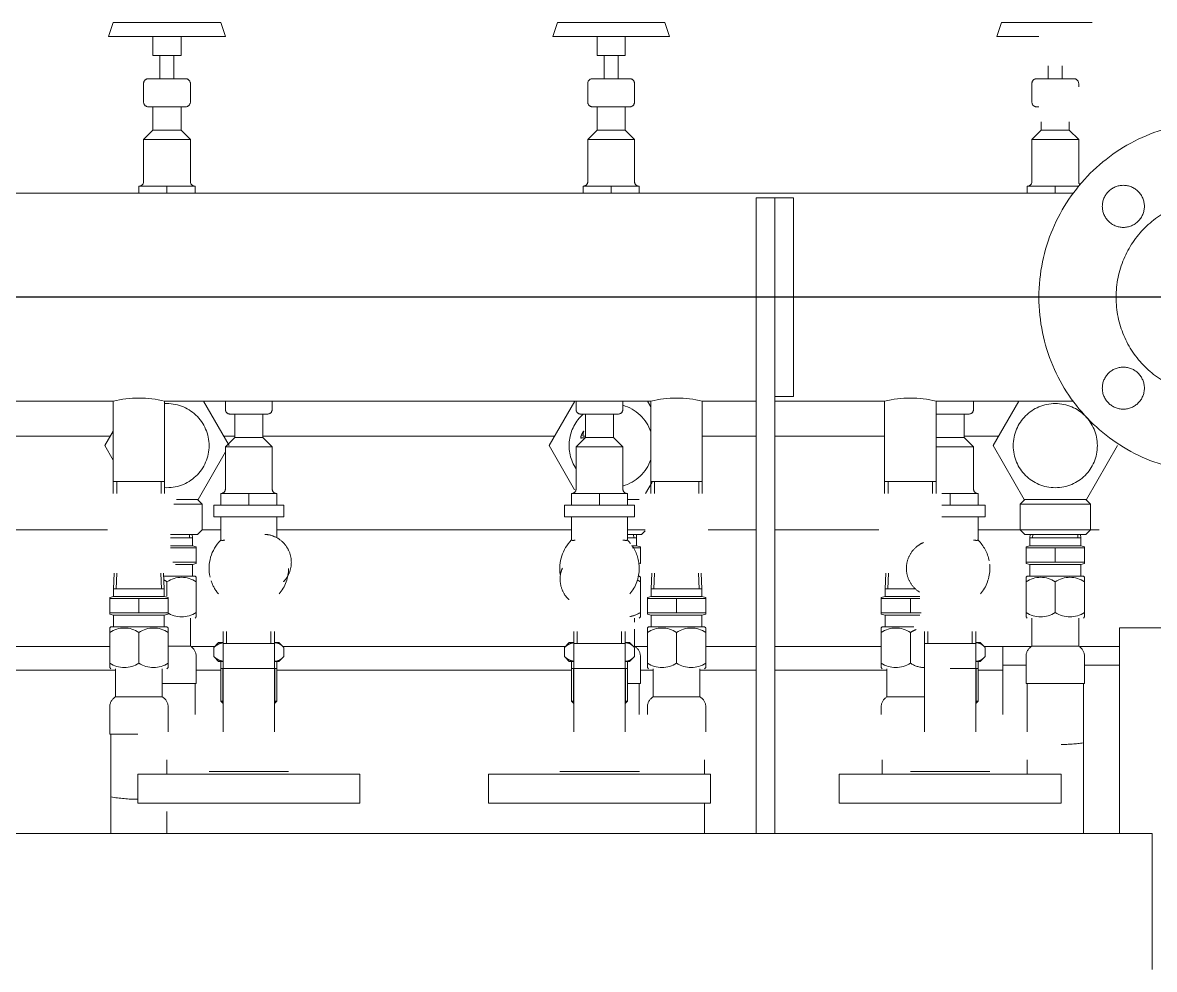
# Model space of a CAD drawing. Extents: x -681219 to -550379, y -242630 to -158199.
# Drawn here: x -643660.6 to -643176.4, y -213594.8 to -213189.7 of the extents above; entities that cross this region are included whole.
import ezdxf
from ezdxf.lldxf.tags import DXFTag

# ---------------------------------------------------------------- set-up
doc = ezdxf.new("R2010")
doc.units = 0
doc.header["$LTSCALE"] = 1000
doc.linetypes.add('DASHED2', pattern=[9.525, 6.35, -3.175])
doc.layers.get('0').update_dxf_attribs({"linetype": 'CONTINUOUS'})
doc.layers.add('center', color=253, linetype='CENTER2')
doc.layers.add('future', color=4, linetype='DASHED2', lineweight=0)
tags = doc.linetypes.add('CENTER2', pattern=[28.575, 19.05, -3.175, 3.175, -3.175]).pattern_tags.tags
tags[10:11] = [DXFTag(74, 4), DXFTag(75, 0), DXFTag(340, '0'), DXFTag(46, 0.0), DXFTag(50, 0.0), DXFTag(44, 0.0), DXFTag(45, 0.0)]
tags[8:9] = [DXFTag(74, 4), DXFTag(75, 0), DXFTag(340, '0'), DXFTag(46, 0.0), DXFTag(50, 0.0), DXFTag(44, 0.0), DXFTag(45, 0.0)]
tags[6:7] = [DXFTag(74, 4), DXFTag(75, 0), DXFTag(340, '0'), DXFTag(46, 0.0), DXFTag(50, 0.0), DXFTag(44, 0.0), DXFTag(45, 0.0)]
tags[4:5] = [DXFTag(74, 4), DXFTag(75, 0), DXFTag(340, '0'), DXFTag(46, 0.0), DXFTag(50, 0.0), DXFTag(44, 0.0), DXFTag(45, 0.0)]

# ---------------------------------------------------------------- blocks, each defined once
blk = doc.blocks.new('*U47')
at = {"color": 0, "linetype": 'ByBlock', "lineweight": -2}
for p, q in [((1778.14, -375.4), (1778.14, -321.91)), ((1778.14, -380), (1778.14, -375.4)), ((1778.14, -380), (788.14, -380)), ((1332.64, -397.01), (1332.64, -380.02)), ((1356.64, -380.02), (1356.64, -389.44)), ((1586.64, -380.02), (1586.64, -393.02)), ((1608.64, -642), (1608.64, -380)), ((1616.64, -642), (1616.64, -380)), ((1748.64, -380.03), (1748.64, -420.31)), ((1764.14, -380), (1764.14, -463.33)), ((1332.64, -422.5), (1332.64, -395.7)), ((1344.14, -393), (1439.14, -393)), ((1344.14, -405.5), (1344.14, -393)), ((1439.14, -393), (1439.14, -405.5)), ((1494.14, -393), (1589.14, -393)), ((1494.14, -405.5), (1494.14, -393)), ((1589.14, -393), (1589.14, -405.5)), ((1644.14, -393), (1739.14, -393)), ((1644.14, -405.5), (1644.14, -393)), ((1739.14, -393), (1739.14, -405.5)), ((1344.14, -405.5), (1439.14, -405.5)), ((1356.64, -405.5), (1356.64, -411.5)), ((1408.62, -406.5), (1374.66, -406.5)), ((1494.14, -405.5), (1589.14, -405.5)), ((1558.72, -406.5), (1524.66, -406.5)), ((1586.64, -405.5), (1586.64, -411.5)), ((1644.14, -405.5), (1739.14, -405.5)), ((1662.64, -411.5), (1662.64, -405.5)), ((1708.62, -406.5), (1674.66, -406.5)), ((1724.64, -411.52), (1724.64, -405.52)), ((1748.64, -418.81), (1748.64, -444.2)), ((1332.14, -422.5), (1344.14, -422.5)), ((1332.14, -434.17), (1332.14, -422.5)), ((1357.14, -423.5), (1357.14, -434.17)), ((1380.64, -466.5), (1380.64, -423.5)), ((1402.64, -423.5), (1402.64, -466.5)), ((1530.64, -466.5), (1530.64, -423.5)), ((1552.64, -423.5), (1552.64, -466.5)), ((1587.14, -423.5), (1587.14, -434.17)), ((1680.64, -466.5), (1680.64, -423.5)), ((1702.64, -423.5), (1702.64, -466.5)), ((1724.64, -444.2), (1724.64, -423.5)), ((1368.64, -431), (1368.64, -444.2)), ((1379.64, -436.7), (1380.64, -435.7)), ((1402.64, -435.7), (1403.64, -436.7)), ((1529.64, -436.7), (1530.64, -435.7)), ((1552.64, -435.7), (1553.64, -436.7)), ((1558.64, -431), (1558.64, -444.2)), ((1562.14, -434.17), (1562.14, -431)), ((1662.14, -434.17), (1662.14, -431)), ((1702.64, -435.7), (1703.64, -436.7)), ((1714.14, -439.26), (1714.14, -431)), ((1334.64, -438.5), (1354.64, -438.5)), ((1334.64, -450.5), (1334.64, -438.5)), ((1354.64, -438.5), (1354.64, -450.5)), ((1379.64, -436.7), (1380.64, -436.7)), ((1379.64, -453.7), (1379.64, -436.7)), ((1380.56, -435.78), (1380.56, -450.7)), ((1402.64, -436.7), (1403.64, -436.7)), ((1402.72, -435.78), (1402.72, -450.7)), ((1403.64, -436.7), (1403.64, -453.7)), ((1529.64, -436.7), (1530.64, -436.7)), ((1529.64, -453.7), (1529.64, -436.7)), ((1530.56, -435.78), (1530.56, -450.7)), ((1552.64, -436.7), (1553.64, -436.7)), ((1552.72, -435.78), (1552.72, -450.7)), ((1553.64, -436.7), (1553.64, -453.7)), ((1564.64, -438.5), (1584.64, -438.5)), ((1564.64, -450.5), (1564.64, -438.5)), ((1584.64, -438.5), (1584.64, -450.5)), ((1664.64, -438.5), (1680.64, -438.5)), ((1664.64, -450.5), (1664.64, -438.5)), ((1702.64, -436.7), (1703.64, -436.7)), ((1702.72, -435.78), (1702.72, -450.7)), ((1703.64, -436.7), (1703.64, -453.7)), ((1714.14, -452), (1714.14, -439.26)), ((1354.64, -444.2), (1369.14, -444.2)), ((1369.14, -444.2), (1369.14, -455.87)), ((1553.64, -444.2), (1559.14, -444.2)), ((1559.14, -444.2), (1559.14, -455.87)), ((1724.14, -444.2), (1749.14, -444.2)), ((1724.14, -455.87), (1724.14, -444.2)), ((1749.14, -444.2), (1749.14, -455.87)), ((1254.64, -450), (1334.64, -450)), ((1369.14, -450), (1379.64, -450)), ((1403.64, -450), (1529.64, -450)), ((1559.14, -450), (1564.64, -450)), ((1584.64, -450), (1608.64, -450)), ((1616.64, -450), (1664.64, -450)), ((1703.64, -450), (1714.14, -450)), ((1332.14, -451), (1332.64, -450.5)), ((1332.14, -452.93), (1332.14, -451.03)), ((1332.14, -452.93), (1332.14, -466.07)), ((1344.64, -452.93), (1344.64, -466.07)), ((1356.64, -450.5), (1357.14, -451)), ((1357.14, -452.93), (1357.14, -451)), ((1357.14, -452.93), (1357.14, -466.07)), ((1377.01, -455.43), (1378.74, -453.7)), ((1378.74, -453.7), (1380.64, -453.7)), ((1403.64, -450.7), (1379.64, -450.7)), ((1402.64, -453.7), (1404.54, -453.7)), ((1404.54, -453.7), (1406.63, -455.79)), ((1527.01, -455.43), (1528.74, -453.7)), ((1528.74, -453.7), (1530.64, -453.7)), ((1553.64, -450.7), (1529.64, -450.7)), ((1552.64, -453.7), (1554.54, -453.7)), ((1554.54, -453.7), (1556.63, -455.79)), ((1562.14, -451), (1562.64, -450.5)), ((1562.14, -452.93), (1562.14, -451.03)), ((1562.14, -452.93), (1562.14, -466.07)), ((1574.64, -452.93), (1574.64, -466.07)), ((1586.64, -450.5), (1587.14, -451)), ((1587.14, -452.93), (1587.14, -451)), ((1587.14, -452.93), (1587.14, -466.07)), ((1662.14, -451), (1662.64, -450.5)), ((1662.14, -452.93), (1662.14, -451.03)), ((1662.14, -452.93), (1662.14, -466.07)), ((1674.64, -452.93), (1674.64, -466.07)), ((1703.64, -450.7), (1691.64, -450.7)), ((1702.64, -453.7), (1704.54, -453.7)), ((1704.54, -453.7), (1706.63, -455.79)), ((1714.14, -452), (1714.14, -460)), ((1724.14, -452), (1714.14, -452)), ((1764.14, -452), (1749.14, -452)), ((1376.65, -455.81), (1376.65, -459.59)), ((1378.74, -461.7), (1376.65, -459.61)), ((1406.63, -459.59), (1406.63, -455.81)), ((1526.65, -455.81), (1526.65, -459.59)), ((1528.74, -461.7), (1526.65, -459.61)), ((1556.63, -459.59), (1556.63, -455.81)), ((1706.63, -459.59), (1706.63, -455.81)), ((1257.14, -460), (1332.14, -460)), ((1357.14, -460.2), (1366.64, -460.2)), ((1366.64, -460.2), (1366.64, -472.2)), ((1366.96, -460), (1377.04, -460)), ((1378.74, -461.7), (1380.64, -461.7)), ((1380.64, -461.3), (1402.64, -461.3)), ((1382.17, -466.5), (1382.17, -461.3)), ((1401.11, -466.5), (1401.11, -461.3)), ((1402.64, -461.7), (1404.54, -461.7)), ((1406.3, -459.94), (1404.54, -461.7)), ((1406.24, -460), (1527.04, -460)), ((1528.74, -461.7), (1530.64, -461.7)), ((1530.64, -461.3), (1552.64, -461.3)), ((1532.17, -466.5), (1532.17, -461.3)), ((1551.11, -466.5), (1551.11, -461.3)), ((1552.64, -461.7), (1554.54, -461.7)), ((1556.3, -459.94), (1554.54, -461.7)), ((1556.64, -460.2), (1556.64, -467.5)), ((1556.96, -460), (1562.14, -460)), ((1587.14, -460), (1608.64, -460)), ((1616.64, -460), (1662.14, -460)), ((1680.64, -461.3), (1702.64, -461.3)), ((1682.17, -466.5), (1682.17, -461.3)), ((1701.11, -466.5), (1701.11, -461.3)), ((1702.64, -461.7), (1704.54, -461.7)), ((1706.3, -459.94), (1704.54, -461.7)), ((1706.24, -460), (1726.32, -460)), ((1726.32, -460), (1714.14, -460)), ((1726.64, -460.2), (1746.64, -460.2)), ((1726.64, -472.2), (1726.64, -460.2)), ((1746.64, -460.2), (1746.64, -472.2)), ((1764.14, -460), (1746.96, -460)), ((1764.14, -463.33), (1764.14, -468)), ((1332.14, -466.07), (1332.14, -468)), ((1332.64, -468.5), (1332.14, -468)), ((1356.64, -468.5), (1332.64, -468.5)), ((1333.79, -473.5), (1333.79, -468.5)), ((1355.49, -468.5), (1355.49, -473.5)), ((1357.14, -468), (1356.64, -468.5)), ((1357.14, -466.07), (1357.14, -467.97)), ((1562.14, -466.07), (1562.14, -468)), ((1562.64, -468.5), (1562.14, -468)), ((1586.64, -468.5), (1562.64, -468.5)), ((1563.79, -473.5), (1563.79, -468.5)), ((1585.49, -468.5), (1585.49, -473.5)), ((1587.14, -468), (1586.64, -468.5)), ((1587.14, -466.07), (1587.14, -467.97)), ((1662.14, -466.07), (1662.14, -468)), ((1662.64, -468.5), (1662.14, -468)), ((1676.19, -468.5), (1662.64, -468.5)), ((1663.79, -473.5), (1663.79, -468.5)), ((1764.14, -468), (1864.14, -468)), ((1332.14, -473.94), (1333.79, -473.5)), ((1332.14, -474.46), (1332.14, -473.94)), ((1333.79, -473.5), (1355.49, -473.5)), ((1355.49, -473.5), (1357.14, -473.94)), ((1357.14, -474.46), (1357.14, -473.94)), ((1368.64, -472.2), (1369.14, -472.7)), ((1369.14, -472.7), (1369.14, -474.63)), ((1556.64, -470.5), (1556.64, -472.2)), ((1558.64, -472.2), (1559.14, -472.7)), ((1559.14, -474.63), (1559.14, -472.7)), ((1562.14, -473.94), (1563.79, -473.5)), ((1562.14, -474.46), (1562.14, -473.94)), ((1563.79, -473.5), (1585.49, -473.5)), ((1585.49, -473.5), (1587.14, -473.94)), ((1587.14, -474.46), (1587.14, -473.94)), ((1662.14, -473.94), (1663.79, -473.5)), ((1662.14, -474.46), (1662.14, -473.94)), ((1663.79, -473.5), (1678.64, -473.5)), ((1724.14, -472.7), (1724.64, -472.2)), ((1724.14, -474.63), (1724.14, -472.7)), ((1748.64, -472.2), (1749.14, -472.7)), ((1749.14, -474.63), (1749.14, -472.7)), ((1332.14, -474.46), (1332.14, -480.54)), ((1332.14, -474.46), (1344.64, -474.46)), ((1344.64, -474.46), (1344.64, -480.54)), ((1344.64, -474.46), (1357.14, -474.46)), ((1357.14, -474.46), (1357.14, -480.54)), ((1369.14, -487.77), (1369.14, -474.63)), ((1559.14, -487.77), (1559.14, -474.63)), ((1562.14, -474.46), (1562.14, -480.54)), ((1562.14, -474.46), (1574.64, -474.46)), ((1574.64, -474.46), (1574.64, -480.54)), ((1574.64, -474.46), (1587.14, -474.46)), ((1587.14, -474.46), (1587.14, -480.54)), ((1662.14, -474.46), (1662.14, -480.54)), ((1662.14, -474.46), (1674.64, -474.46)), ((1674.64, -474.46), (1674.64, -480.54)), ((1674.64, -474.46), (1679.33, -474.46)), ((1724.14, -474.63), (1724.14, -487.77)), ((1736.64, -487.77), (1736.64, -474.63)), ((1749.14, -487.77), (1749.14, -474.63)), ((1332.14, -481.06), (1332.14, -480.54)), ((1344.64, -480.54), (1332.14, -480.54)), ((1333.79, -481.5), (1332.14, -481.06)), ((1333.79, -481.5), (1355.49, -481.5)), ((1333.79, -484.8), (1333.79, -481.5)), ((1357.14, -480.54), (1344.64, -480.54)), ((1357.14, -481.06), (1355.49, -481.5)), ((1355.49, -481.5), (1355.49, -484.8)), ((1356.64, -487.77), (1356.64, -481.58)), ((1357.14, -480.54), (1357.14, -481.06)), ((1562.14, -481.06), (1562.14, -480.54)), ((1574.64, -480.54), (1562.14, -480.54)), ((1563.79, -481.5), (1562.14, -481.06)), ((1563.79, -481.5), (1585.49, -481.5)), ((1563.79, -484.8), (1563.79, -481.5)), ((1587.14, -480.54), (1574.64, -480.54)), ((1587.14, -481.06), (1585.49, -481.5)), ((1585.49, -481.5), (1585.49, -484.8)), ((1587.14, -480.54), (1587.14, -481.06)), ((1662.14, -481.06), (1662.14, -480.54)), ((1674.64, -480.54), (1662.14, -480.54)), ((1663.79, -481.5), (1662.14, -481.06)), ((1663.79, -481.5), (1678.64, -481.5)), ((1663.79, -484.8), (1663.79, -481.5)), ((1678.64, -480.54), (1674.64, -480.54)), ((1355.49, -484.8), (1333.79, -484.8)), ((1334.08, -491.5), (1333.79, -484.8)), ((1335.24, -491.45), (1334.95, -484.8)), ((1354.04, -491.45), (1354.33, -484.8)), ((1355.49, -484.8), (1355.2, -491.5)), ((1369.14, -487.77), (1369.14, -489.7)), ((1559.14, -487.77), (1559.14, -489.7)), ((1585.49, -484.8), (1563.79, -484.8)), ((1564.08, -491.5), (1563.79, -484.8)), ((1565.24, -491.45), (1564.95, -484.8)), ((1584.04, -491.45), (1584.33, -484.8)), ((1585.49, -484.8), (1585.2, -491.5)), ((1676.95, -484.8), (1663.79, -484.8)), ((1664.08, -491.5), (1663.79, -484.8)), ((1665.24, -491.45), (1664.95, -484.8)), ((1724.14, -487.77), (1724.14, -489.7)), ((1749.14, -487.77), (1749.14, -489.7)), ((1355.26, -490.2), (1368.64, -490.2)), ((1367.49, -490.2), (1367.49, -495.2)), ((1369.14, -489.7), (1368.64, -490.2)), ((1558.32, -490.2), (1558.64, -490.2)), ((1559.14, -489.7), (1558.64, -490.2)), ((1724.64, -490.2), (1724.14, -489.7)), ((1724.64, -490.2), (1748.64, -490.2)), ((1725.79, -495.2), (1725.79, -490.2)), ((1747.49, -490.2), (1747.49, -495.2)), ((1749.14, -489.7), (1748.64, -490.2)), ((1359.2, -496.16), (1369.14, -496.16)), ((1360.33, -495.2), (1367.49, -495.2)), ((1367.49, -495.2), (1369.14, -495.64)), ((1369.14, -496.16), (1369.14, -495.64)), ((1369.14, -502.24), (1369.14, -496.16)), ((1558.53, -495.48), (1559.14, -495.64)), ((1559.14, -496.16), (1559.14, -495.64)), ((1559.14, -502.24), (1559.14, -496.16)), ((1724.14, -495.64), (1725.79, -495.2)), ((1724.14, -495.64), (1724.14, -496.16)), ((1724.14, -496.16), (1736.64, -496.16)), ((1724.14, -496.16), (1724.14, -502.24)), ((1725.79, -495.2), (1747.49, -495.2)), ((1736.64, -496.16), (1749.14, -496.16)), ((1736.64, -502.24), (1736.64, -496.16)), ((1747.49, -495.2), (1749.14, -495.64)), ((1749.14, -496.16), (1749.14, -495.64)), ((1749.14, -502.24), (1749.14, -496.16)), ((1369.14, -502.24), (1358.14, -502.24)), ((1358.14, -503.2), (1367.49, -503.2)), ((1369.14, -502.76), (1367.49, -503.2)), ((1367.49, -503.2), (1367.49, -506.5)), ((1369.14, -502.24), (1369.14, -502.76)), ((1555.41, -503.2), (1557.49, -503.2)), ((1559.14, -502.24), (1555.74, -502.24)), ((1559.14, -502.76), (1557.49, -503.2)), ((1557.49, -503.2), (1557.49, -506.5)), ((1559.14, -502.24), (1559.14, -502.76)), ((1724.14, -502.24), (1724.14, -502.76)), ((1736.64, -502.24), (1724.14, -502.24)), ((1725.79, -503.2), (1724.14, -502.76)), ((1725.79, -503.2), (1747.49, -503.2)), ((1725.79, -506.5), (1725.79, -503.2)), ((1749.14, -502.24), (1736.64, -502.24)), ((1749.14, -502.76), (1747.49, -503.2)), ((1747.49, -503.2), (1747.49, -506.5)), ((1749.14, -502.24), (1749.14, -502.76)), ((1367.49, -506.5), (1358.14, -506.5)), ((1369.64, -508), (1358.14, -508)), ((1366.27, -507.95), (1366.33, -506.5)), ((1367.49, -506.5), (1367.43, -508)), ((1369.64, -508), (1371.64, -510)), ((1379.64, -515.5), (1379.64, -505.54)), ((1403.64, -506.49), (1403.64, -515.5)), ((1529.64, -515.5), (1529.64, -505.54)), ((1553.64, -505.53), (1553.64, -515.5)), ((1557.49, -506.5), (1553.64, -506.5)), ((1559.64, -508), (1553.64, -508)), ((1556.27, -507.95), (1556.33, -506.5)), ((1557.49, -506.5), (1557.43, -508)), ((1559.64, -508), (1561.14, -509.5)), ((1703.64, -505.53), (1703.64, -515.5)), ((1721.64, -510), (1723.64, -508)), ((1749.64, -508), (1723.64, -508)), ((1747.49, -506.5), (1725.79, -506.5)), ((1725.86, -508), (1725.79, -506.5)), ((1727.02, -507.95), (1726.95, -506.5)), ((1746.27, -507.95), (1746.33, -506.5)), ((1747.49, -506.5), (1747.43, -508)), ((1749.64, -508), (1751.64, -510)), ((1258.14, -510), (1331.14, -510)), ((1371.64, -510), (1379.64, -510)), ((1371.64, -510), (1371.64, -521)), ((1403.64, -510), (1529.64, -510)), ((1553.64, -510), (1561.14, -510)), ((1588.14, -510), (1608.64, -510)), ((1616.64, -510), (1661.14, -510)), ((1703.64, -510), (1721.64, -510)), ((1721.64, -510), (1751.64, -510)), ((1721.64, -521), (1721.64, -510)), ((1755.39, -510), (1751.39, -510)), ((1751.64, -510), (1751.64, -521)), ((1406.64, -515.5), (1376.64, -515.5)), ((1376.64, -520.5), (1376.64, -515.5)), ((1406.64, -515.5), (1406.64, -520.5)), ((1556.64, -515.5), (1526.64, -515.5)), ((1526.64, -520.5), (1526.64, -515.5)), ((1556.64, -515.5), (1556.64, -520.5)), ((1706.64, -515.5), (1688.14, -515.5)), ((1706.64, -515.5), (1706.64, -520.5)), ((1371.64, -521), (1359.64, -521)), ((1371.64, -521), (1369.64, -523)), ((1406.64, -520.5), (1376.64, -520.5)), ((1379.64, -520.5), (1379.64, -525.5)), ((1391.64, -525.5), (1391.64, -520.5)), ((1403.64, -525.5), (1403.64, -520.5)), ((1556.64, -520.5), (1526.64, -520.5)), ((1529.64, -520.5), (1529.64, -525.5)), ((1541.64, -525.5), (1541.64, -520.5)), ((1553.64, -525.5), (1553.64, -520.5)), ((1706.64, -520.5), (1688.14, -520.5)), ((1691.64, -525.5), (1691.64, -520.5)), ((1703.64, -525.5), (1703.64, -520.5)), ((1751.64, -521), (1721.64, -521)), ((1723.64, -523), (1721.64, -521)), ((1751.64, -521), (1749.64, -523)), ((1333.64, -565), (1333.64, -525.5)), ((1335.17, -525.5), (1335.17, -530.7)), ((1354.11, -525.5), (1354.11, -530.7)), ((1355.64, -525.5), (1355.64, -565)), ((1360.67, -523), (1369.92, -523)), ((1369.92, -523), (1381.64, -543.3)), ((1385.64, -525.5), (1379.64, -525.5)), ((1381.64, -545.5), (1381.64, -527.5)), ((1391.64, -525.5), (1385.64, -525.5)), ((1397.64, -525.5), (1391.64, -525.5)), ((1403.64, -525.5), (1397.64, -525.5)), ((1401.64, -527.5), (1401.64, -545.5)), ((1520.08, -546), (1530.99, -527.11)), ((1535.64, -525.5), (1529.64, -525.5)), ((1531.64, -545.5), (1531.64, -527.5)), ((1541.64, -525.5), (1535.64, -525.5)), ((1547.64, -525.5), (1541.64, -525.5)), ((1553.64, -525.5), (1547.64, -525.5)), ((1551.64, -527.5), (1551.64, -545.5)), ((1553.71, -523), (1558.68, -523)), ((1561.4, -525.56), (1564.14, -530.31)), ((1563.64, -565), (1563.64, -525.5)), ((1565.17, -525.5), (1565.17, -530.7)), ((1584.11, -525.5), (1584.11, -530.7)), ((1585.64, -525.5), (1585.64, -565)), ((1663.64, -565), (1663.64, -525.5)), ((1665.17, -525.5), (1665.17, -530.7)), ((1684.11, -525.5), (1684.11, -530.7)), ((1685.64, -525.5), (1685.64, -565)), ((1691.64, -525.5), (1688.14, -525.5)), ((1697.64, -525.5), (1691.64, -525.5)), ((1703.64, -525.5), (1697.64, -525.5)), ((1701.64, -527.5), (1701.64, -545.5)), ((1710.08, -546), (1723.36, -523)), ((1723.36, -523), (1749.92, -523)), ((1749.92, -523), (1763.2, -546)), ((1355.64, -530.7), (1333.64, -530.7)), ((1585.64, -530.7), (1563.64, -530.7)), ((1685.64, -530.7), (1663.64, -530.7)), ((1330.08, -546), (1333.64, -539.84)), ((1333.64, -552.16), (1330.08, -546)), ((1383.2, -546), (1372.23, -565)), ((1401.64, -545.5), (1381.64, -545.5)), ((1385.64, -549.5), (1381.64, -545.5)), ((1401.64, -545.5), (1397.64, -549.5)), ((1531.05, -565), (1520.08, -546)), ((1551.64, -545.5), (1531.64, -545.5)), ((1535.64, -549.5), (1531.64, -545.5)), ((1551.64, -545.5), (1547.64, -549.5)), ((1701.64, -545.5), (1685.64, -545.5)), ((1701.64, -545.5), (1697.64, -549.5)), ((1721.05, -565), (1710.08, -546)), ((1332.39, -550), (1255.64, -550)), ((1385.64, -550), (1380.89, -550)), ((1397.64, -549.5), (1385.64, -549.5)), ((1385.64, -559.5), (1385.64, -549.5)), ((1397.64, -549.5), (1397.64, -559.5)), ((1522.39, -550), (1397.64, -550)), ((1547.64, -549.5), (1535.64, -549.5)), ((1535.64, -559.5), (1535.64, -549.5)), ((1547.64, -549.5), (1547.64, -559.5)), ((1608.64, -550), (1585.64, -550)), ((1663.64, -550), (1616.64, -550)), ((1697.64, -549.5), (1685.64, -549.5)), ((1697.64, -549.5), (1697.64, -559.5)), ((1712.39, -550), (1697.64, -550)), ((1381.64, -565), (1381.64, -561.5)), ((1399.64, -559.5), (1383.64, -559.5)), ((1401.64, -561.5), (1401.64, -565)), ((1531.64, -565), (1531.64, -561.5)), ((1549.64, -559.5), (1533.64, -559.5)), ((1551.64, -561.5), (1551.64, -565)), ((1699.64, -559.5), (1685.64, -559.5)), ((1701.64, -561.5), (1701.64, -565)), ((1255.64, -565), (1333.64, -565)), ((1355.64, -565), (1563.64, -565)), ((1563.64, -562.56), (1562.23, -565)), ((1585.64, -565), (1608.64, -565)), ((1616.64, -565), (1663.64, -565)), ((1685.64, -565), (1744.27, -565)), ((1624.64, -567), (1616.64, -567)), ((1624.64, -577), (1624.64, -567)), ((1624.64, -642), (1624.64, -577)), ((1608.64, -642), (1608.64, -652)), ((1616.64, -652), (1616.64, -642)), ((1624.64, -652), (1624.64, -642)), ((1608.64, -652), (1616.64, -652)), ((1616.64, -652), (1624.64, -652)), ((1744.27, -654), (945.64, -654)), ((1344.64, -657), (1344.64, -654)), ((1350.64, -657), (1344.64, -657)), ((1356.64, -657), (1350.64, -657)), ((1356.64, -657), (1356.64, -654)), ((1362.64, -657), (1356.64, -657)), ((1368.64, -657), (1362.64, -657)), ((1368.64, -657), (1368.64, -654)), ((1534.64, -657), (1534.64, -654)), ((1540.64, -657), (1534.64, -657)), ((1546.64, -657), (1540.64, -657)), ((1546.64, -657), (1546.64, -654)), ((1552.64, -657), (1546.64, -657)), ((1558.64, -657), (1552.64, -657)), ((1558.64, -657), (1558.64, -654)), ((1724.64, -657), (1724.64, -654)), ((1730.64, -657), (1724.64, -657)), ((1736.64, -657), (1730.64, -657)), ((1736.64, -657), (1736.64, -654)), ((1742.64, -657), (1736.64, -657)), ((1746.6, -657), (1742.64, -657)), ((1346.64, -677), (1346.64, -659)), ((1366.64, -659), (1366.64, -677)), ((1536.64, -677), (1536.64, -659)), ((1556.64, -659), (1556.64, -677)), ((1726.64, -677), (1726.64, -659)), ((1746.64, -659), (1746.64, -677)), ((1366.64, -677), (1346.64, -677)), ((1350.64, -681), (1346.64, -677)), ((1366.64, -677), (1362.64, -681)), ((1556.64, -677), (1536.64, -677)), ((1540.64, -681), (1536.64, -677)), ((1556.64, -677), (1552.64, -681)), ((1746.64, -677), (1726.64, -677)), ((1730.64, -681), (1726.64, -677)), ((1746.64, -677), (1742.64, -681)), ((1362.64, -681), (1350.64, -681)), ((1350.64, -691), (1350.64, -681)), ((1362.64, -681), (1362.64, -691)), ((1552.64, -681), (1540.64, -681)), ((1540.64, -691), (1540.64, -681)), ((1552.64, -681), (1552.64, -691)), ((1742.64, -681), (1730.64, -681)), ((1730.64, -684.5), (1730.64, -681)), ((1742.64, -681), (1742.64, -684.5)), ((1364.64, -691), (1348.64, -691)), ((1554.64, -691), (1538.64, -691)), ((1729.64, -691), (1728.64, -691)), ((1346.64, -701), (1346.64, -693)), ((1366.64, -693), (1366.64, -701)), ((1536.64, -701), (1536.64, -693)), ((1556.64, -693), (1556.64, -701)), ((1726.64, -701), (1726.64, -693)), ((1746.64, -699.5), (1746.64, -701)), ((1348.64, -703), (1364.64, -703)), ((1353.64, -713), (1353.64, -703)), ((1359.64, -703), (1359.64, -713)), ((1538.64, -703), (1554.64, -703)), ((1543.64, -713), (1543.64, -703)), ((1549.64, -703), (1549.64, -713)), ((1728.64, -703), (1744.64, -703)), ((1733.64, -708.5), (1733.64, -703)), ((1739.64, -703), (1739.64, -708.5)), ((1362.64, -713), (1350.64, -713)), ((1350.64, -721), (1350.64, -713)), ((1362.64, -713), (1362.64, -721)), ((1552.64, -713), (1540.64, -713)), ((1540.64, -721), (1540.64, -713)), ((1552.64, -713), (1552.64, -721)), ((1381.64, -721), (1331.64, -721)), ((1333.64, -727), (1331.64, -721)), ((1381.64, -721), (1379.64, -727)), ((1571.64, -721), (1521.64, -721)), ((1523.64, -727), (1521.64, -721)), ((1571.64, -721), (1569.64, -727)), ((1729.64, -721), (1711.64, -721)), ((1713.64, -727), (1711.64, -721)), ((1379.64, -727), (1333.64, -727)), ((1569.64, -727), (1523.64, -727)), ((1752.38, -727), (1713.64, -727))]:
    blk.add_line(p, q, dxfattribs=at)
for centre, radius in [((1736.64, -546), 18), ((1804.64, -609.5), 75), ((1765.75, -570.61), 9), ((1804.64, -609.5), 42), ((1765.75, -648.39), 9)]:
    blk.add_circle(centre, radius, dxfattribs=at)
for centre, radius, start, end in [((1344.64, -465.09), 70.42, 90.4128, 99.8109), ((1736.64, -511.87), 93.83, 82.6521, 88.4563), ((1337.14, -434.17), 5, 180, 240), ((1352.14, -434.17), 5, 300, 0), ((1567.14, -434.17), 5, 180, 240), ((1582.14, -434.17), 5, 300, 0), ((1667.14, -434.17), 5, 180, 240), ((1338.39, -462.21), 11.18, 56.0211, 123.9789), ((1338.39, -462.22), 11.19, 56.0514, 123.9486), ((1350.89, -462.21), 11.18, 56.0211, 123.9789), ((1350.89, -462.22), 11.19, 56.0514, 123.9486), ((1568.39, -462.21), 11.18, 56.0211, 123.9789), ((1568.39, -462.22), 11.19, 56.0514, 123.9486), ((1580.89, -462.21), 11.18, 56.0211, 123.9789), ((1580.89, -462.22), 11.19, 56.0514, 123.9486), ((1668.39, -462.21), 11.18, 56.0211, 123.9789), ((1668.39, -462.22), 11.19, 56.0514, 123.9486), ((1680.89, -462.21), 11.18, 91.2989, 123.9789), ((1680.89, -462.22), 11.19, 91.2941, 123.9486), ((1364.14, -455.87), 5, 300, 0), ((1554.14, -455.87), 5, 300, 0), ((1729.14, -455.87), 5, 180, 240), ((1744.14, -455.87), 5, 300, 0), ((1338.39, -456.79), 11.18, 236.0211, 303.9789), ((1338.39, -456.78), 11.19, 236.0514, 303.9486), ((1350.89, -456.79), 11.18, 236.0211, 303.9789), ((1350.89, -456.79), 11.18, 236.0211, 303.9789), ((1568.39, -456.79), 11.18, 236.0211, 303.9789), ((1568.39, -456.78), 11.19, 236.0514, 303.9486), ((1580.89, -456.79), 11.18, 236.0211, 303.9789), ((1580.89, -456.79), 11.18, 236.0211, 303.9789), ((1668.39, -456.79), 11.18, 236.0211, 303.9789), ((1668.39, -456.78), 11.19, 236.0514, 303.9486), ((1680.89, -456.79), 11.18, 236.0211, 249.9955), ((1680.89, -456.79), 11.18, 236.0211, 249.7115), ((1362.89, -483.91), 11.18, 56.0211, 123.9789), ((1362.89, -483.91), 11.18, 56.0211, 123.9789), ((1552.89, -483.91), 11.18, 56.0211, 80.9775), ((1552.89, -483.91), 11.18, 56.0211, 78.3913), ((1730.39, -483.91), 11.18, 56.0211, 123.9789), ((1730.39, -483.92), 11.19, 56.0514, 123.9486), ((1742.89, -483.91), 11.18, 56.0211, 123.9789), ((1742.89, -483.91), 11.18, 56.0211, 123.9789), ((1391.64, -493.5), 17, 139.8782, 161.6005), ((1391.64, -493.5), 17, 0, 40.1218), ((1541.64, -493.5), 17, 0, 40.1218), ((1691.64, -493.5), 17, 0, 40.1218), ((1350.39, -478.48), 11.19, 296.5223, 303.9486), ((1350.39, -478.49), 11.18, 296.6636, 303.9789), ((1362.89, -478.49), 11.18, 236.0211, 303.9789), ((1362.89, -478.48), 11.19, 236.0514, 303.9486), ((1552.89, -478.49), 11.18, 296.0072, 303.9789), ((1552.89, -478.48), 11.19, 295.9429, 303.9486), ((1730.39, -478.48), 11.19, 236.0514, 303.9486), ((1730.39, -478.49), 11.18, 236.0211, 303.9789), ((1742.89, -478.49), 11.18, 236.0211, 303.9789), ((1742.89, -478.48), 11.19, 236.0514, 303.9486), ((1391.64, -493.5), 17, 167.3387, 224.933), ((1541.64, -493.5), 17, 171.2932, 224.933), ((1541.64, -493.5), 17, 326.3728, 0), ((1691.64, -493.5), 17, 354.4341, 0), ((1691.64, -493.5), 17, 314.6149, 349.0816), ((1541.64, -493.5), 17, 314.6149, 321.2833), ((1379.64, -527.5), 2, 0, 90), ((1403.64, -527.5), 2, 90, 180), ((1529.64, -527.5), 2, 0, 90), ((1553.64, -527.5), 2, 90, 180), ((1703.64, -527.5), 2, 90, 180), ((1356.64, -546), 18, 0, 93.1847), ((1546.64, -546), 18, 19.1881, 73.8724), ((1546.64, -546), 18, 146.4427, 228.5904), ((1356.64, -546), 18, 266.8153, 0), ((1546.64, -546), 18, 286.1276, 340.8119), ((1383.64, -561.5), 2, 90, 180), ((1399.64, -561.5), 2, 0, 90), ((1533.64, -561.5), 2, 90, 180), ((1549.64, -561.5), 2, 0, 90), ((1699.64, -561.5), 2, 0, 90), ((1344.64, -521.92), 44.46, 255.6755, 284.3245), ((1574.64, -521.92), 44.46, 255.6755, 284.3245), ((1674.64, -521.92), 44.46, 255.6755, 284.3245), ((1344.64, -659), 2, 0, 90), ((1368.64, -659), 2, 90, 180), ((1534.64, -659), 2, 0, 90), ((1558.64, -659), 2, 90, 180), ((1724.64, -659), 2, 0, 90), ((1748.64, -659), 2, 138.1492, 180), ((1348.64, -693), 2, 90, 180), ((1364.64, -693), 2, 0, 90), ((1538.64, -693), 2, 90, 180), ((1554.64, -693), 2, 0, 90), ((1728.64, -693), 2, 90, 180), ((1348.64, -701), 2, 180, 270), ((1364.64, -701), 2, 270, 0), ((1538.64, -701), 2, 180, 270), ((1554.64, -701), 2, 270, 0), ((1728.64, -701), 2, 180, 270), ((1744.64, -701), 2, 270, 0)]:
    blk.add_arc(centre, radius, start, end, dxfattribs=at)
for points, knots in [([(1380.64, -453.8), (1380.32, -453.81), (1380, -453.86), (1379.34, -454.04), (1378.99, -454.18), (1378.3, -454.54), (1377.96, -454.76), (1377.29, -455.25), (1376.97, -455.52), (1376.65, -455.81)], [0.5143071, 0.5143071, 0.5143071, 0.5143071, 0.625, 0.625, 0.75, 0.75, 0.875, 0.875, 1, 1, 1, 1]), ([(1406.63, -455.81), (1406.1, -455.22), (1405.56, -454.73), (1404.72, -454.19), (1404.43, -454.05), (1403.85, -453.85), (1403.55, -453.8), (1403.04, -453.8), (1402.84, -453.82), (1402.63, -453.87)], [0, 0, 0, 0, 0.25, 0.25, 0.375, 0.375, 0.5, 0.5, 0.5877814, 0.5877814, 0.5877814, 0.5877814]), ([(1530.64, -453.8), (1530.32, -453.81), (1530, -453.86), (1529.34, -454.04), (1528.99, -454.18), (1528.3, -454.54), (1527.96, -454.76), (1527.29, -455.25), (1526.97, -455.52), (1526.65, -455.81)], [0.5143071, 0.5143071, 0.5143071, 0.5143071, 0.625, 0.625, 0.75, 0.75, 0.875, 0.875, 1, 1, 1, 1]), ([(1556.63, -455.81), (1556.1, -455.22), (1555.56, -454.73), (1554.72, -454.19), (1554.43, -454.05), (1553.85, -453.85), (1553.55, -453.8), (1553.04, -453.8), (1552.84, -453.82), (1552.63, -453.87)], [0, 0, 0, 0, 0.25, 0.25, 0.375, 0.375, 0.5, 0.5, 0.5877814, 0.5877814, 0.5877814, 0.5877814]), ([(1706.63, -455.81), (1706.1, -455.22), (1705.56, -454.73), (1704.72, -454.19), (1704.43, -454.05), (1703.85, -453.85), (1703.55, -453.8), (1703.04, -453.8), (1702.84, -453.82), (1702.63, -453.87)], [0, 0, 0, 0, 0.25, 0.25, 0.375, 0.375, 0.5, 0.5, 0.5877814, 0.5877814, 0.5877814, 0.5877814]), ([(1380.64, -461.6), (1380.32, -461.59), (1380, -461.54), (1379.34, -461.36), (1378.99, -461.22), (1378.3, -460.86), (1377.96, -460.64), (1377.29, -460.15), (1376.97, -459.88), (1376.65, -459.59)], [0.5143071, 0.5143071, 0.5143071, 0.5143071, 0.625, 0.625, 0.75, 0.75, 0.875, 0.875, 1, 1, 1, 1]), ([(1406.63, -459.59), (1406.1, -460.18), (1405.56, -460.67), (1404.72, -461.21), (1404.43, -461.35), (1403.85, -461.55), (1403.55, -461.6), (1403.04, -461.6), (1402.84, -461.58), (1402.63, -461.53)], [0, 0, 0, 0, 0.25, 0.25, 0.375, 0.375, 0.5, 0.5, 0.5877814, 0.5877814, 0.5877814, 0.5877814]), ([(1530.64, -461.6), (1530.32, -461.59), (1530, -461.54), (1529.34, -461.36), (1528.99, -461.22), (1528.3, -460.86), (1527.96, -460.64), (1527.29, -460.15), (1526.97, -459.88), (1526.65, -459.59)], [0.5143071, 0.5143071, 0.5143071, 0.5143071, 0.625, 0.625, 0.75, 0.75, 0.875, 0.875, 1, 1, 1, 1]), ([(1556.63, -459.59), (1556.1, -460.18), (1555.56, -460.67), (1554.72, -461.21), (1554.43, -461.35), (1553.85, -461.55), (1553.55, -461.6), (1553.04, -461.6), (1552.84, -461.58), (1552.63, -461.53)], [0, 0, 0, 0, 0.25, 0.25, 0.375, 0.375, 0.5, 0.5, 0.5877814, 0.5877814, 0.5877814, 0.5877814]), ([(1706.63, -459.59), (1706.1, -460.18), (1705.56, -460.67), (1704.72, -461.21), (1704.43, -461.35), (1703.85, -461.55), (1703.55, -461.6), (1703.04, -461.6), (1702.84, -461.58), (1702.63, -461.53)], [0, 0, 0, 0, 0.25, 0.25, 0.375, 0.375, 0.5, 0.5, 0.5877814, 0.5877814, 0.5877814, 0.5877814]), ([(1525.78, -493.58), (1525.48, -492.89), (1525.25, -492.17), (1524.75, -489.88), (1524.72, -488.29), (1525.27, -485.19), (1525.85, -483.7), (1527.23, -481.54), (1527.88, -480.77), (1528.61, -480.08)], [0.4701985, 0.4701985, 0.4701985, 0.4701985, 0.5, 0.5, 0.5625, 0.5625, 0.625, 0.625, 0.664772, 0.664772, 0.664772, 0.664772]), ([(1680.31, -504.57), (1679.6, -504.27), (1678.91, -503.9), (1676.95, -502.59), (1675.83, -501.47), (1674.08, -498.85), (1673.47, -497.37), (1672.86, -494.29), (1672.86, -492.68), (1673.47, -489.61), (1674.09, -488.13), (1675.84, -485.52), (1676.97, -484.39), (1678.39, -483.45), (1678.5, -483.37), (1678.61, -483.31)], [0.4693565, 0.4693565, 0.4693565, 0.4693565, 0.5, 0.5, 0.5625, 0.5625, 0.625, 0.625, 0.6875, 0.6875, 0.75, 0.75, 0.8125, 0.8125, 0.8177141, 0.8177141, 0.8177141, 0.8177141]), ([(1406.46, -487.73), (1406.96, -488.25), (1407.41, -488.81), (1408.7, -490.73), (1409.3, -492.2), (1409.91, -495.29), (1409.91, -496.89), (1409.3, -499.96), (1408.68, -501.45), (1406.93, -504.05), (1405.79, -505.19), (1403.18, -506.92), (1401.7, -507.53), (1399.63, -507.94), (1399.09, -508.01), (1398.55, -508.04)], [0.4714713, 0.4714713, 0.4714713, 0.4714713, 0.5, 0.5, 0.5625, 0.5625, 0.625, 0.625, 0.6875, 0.6875, 0.75, 0.75, 0.8125, 0.8125, 0.8340019, 0.8340019, 0.8340019, 0.8340019]), ([(1381.32, -505.54), (1381.03, -505.51), (1380.78, -505.48), (1379.96, -505.45), (1379.64, -505.52), (1379.64, -505.54)], [0.91542682, 0.91542682, 0.91542682, 0.91542682, 0.9375, 0.9375, 1, 1, 1, 1]), ([(1531.32, -505.54), (1531.03, -505.51), (1530.78, -505.48), (1529.96, -505.45), (1529.64, -505.52), (1529.64, -505.54)], [0.91542682, 0.91542682, 0.91542682, 0.91542682, 0.9375, 0.9375, 1, 1, 1, 1]), ([(1553.64, -505.54), (1553.64, -505.54), (1553.64, -505.54), (1553.64, -505.52), (1553.33, -505.45), (1552.44, -505.49), (1552.1, -505.52), (1551.71, -505.58)], [0.49811248, 0.49811248, 0.49811248, 0.49811248, 0.5, 0.5, 0.5625, 0.5625, 0.59110151, 0.59110151, 0.59110151, 0.59110151]), ([(1703.64, -505.54), (1703.64, -505.54), (1703.64, -505.54), (1703.64, -505.52), (1703.33, -505.45), (1702.44, -505.49), (1702.1, -505.52), (1701.71, -505.58)], [0.49811248, 0.49811248, 0.49811248, 0.49811248, 0.5, 0.5, 0.5625, 0.5625, 0.59110151, 0.59110151, 0.59110151, 0.59110151]), ([(1535.51, -549.31), (1535.43, -549.31), (1535.36, -549.31), (1535.29, -549.31), (1534.55, -549.33), (1534.08, -549.3), (1533.89, -549.26), (1533.86, -549.25), (1533.83, -549.25), (1533.68, -549.25), (1533.61, -549.32), (1533.61, -549.58), (1533.7, -549.87), (1534.03, -550.72), (1534.2, -551.12), (1534.39, -551.48), (1534.58, -551.84), (1534.7, -552.05), (1534.8, -552.15), (1534.83, -552.17), (1534.88, -552.17), (1534.89, -552.16), (1534.89, -552.09), (1534.88, -552.05), (1534.87, -552.01), (1534.78, -551.79), (1534.71, -551.52), (1534.68, -551.22), (1534.65, -550.9), (1534.63, -550.69), (1534.59, -550.45), (1534.58, -550.36), (1534.58, -550.23), (1534.61, -550.18), (1534.65, -550.12), (1534.7, -550.07), (1534.77, -550.04), (1534.93, -550), (1535.15, -549.99), (1535.5, -549.99)], [0.1876918, 0.1876918, 0.1876918, 0.1876918, 0.1969444, 0.1969444, 0.1969444, 0.2562228, 0.2562228, 0.2562228, 0.2618376, 0.2618376, 0.2955261, 0.2955261, 0.3303377, 0.3303377, 0.3651492, 0.3651492, 0.3651492, 0.3761508, 0.3761508, 0.3871523, 0.3871523, 0.3981539, 0.3981539, 0.4091555, 0.4091555, 0.4091555, 0.4436329, 0.4436329, 0.4436329, 0.4593306, 0.4593306, 0.4750282, 0.4750282, 0.4907258, 0.4907258, 0.4907258, 0.5377319, 0.5377319, 0.5783128, 0.5783128, 0.5783128, 0.5783128])]:
    blk.add_open_spline(points, degree=3, knots=knots, dxfattribs=at)
at = {"layer": 'center', "ltscale": 7.033196}
blk.add_line((1897.31, -609.5), (892.44, -609.5), dxfattribs=at)

msp = doc.modelspace()

# ---------------------------------------------------------------- block references
at = {"layer": 'future', "xscale": -1, "rotation": 180}
msp.add_blockref('*U47', (-644955.4609, -213916.6983), dxfattribs=at)

doc.saveas('drawing.dxf')
